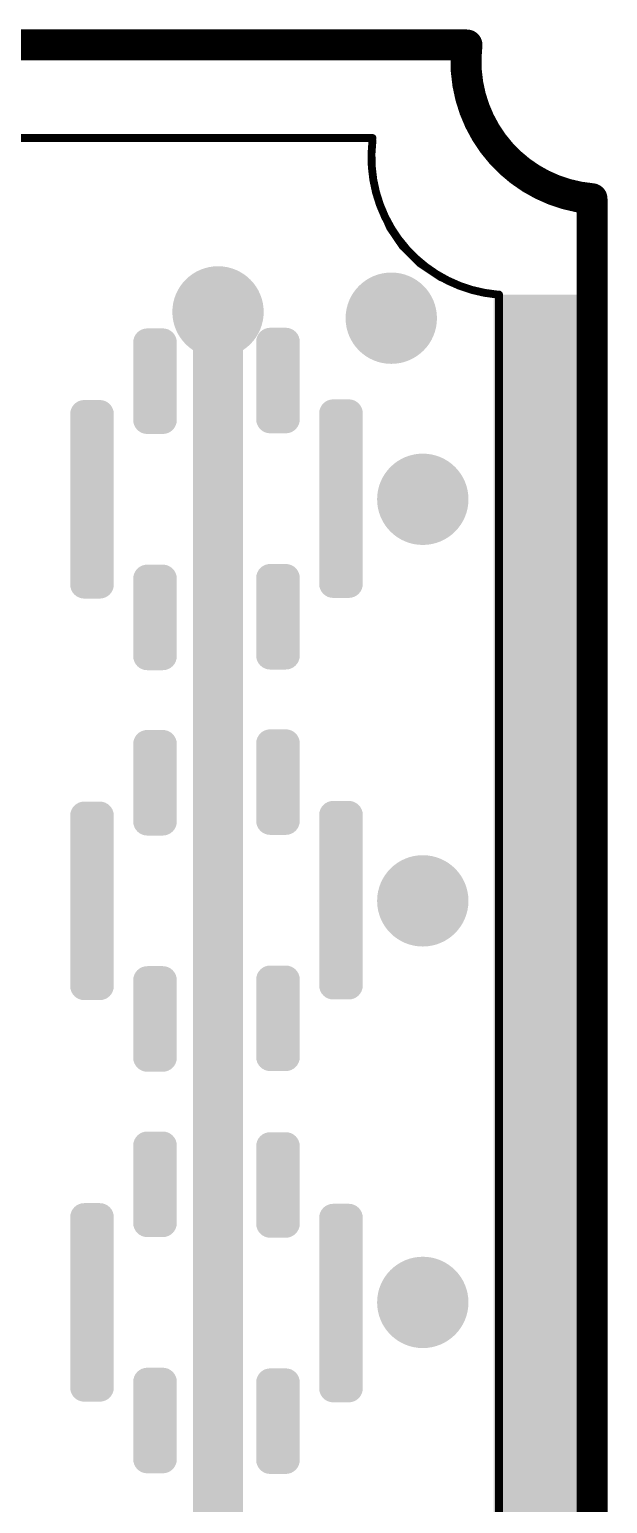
# Model space of a CAD drawing. Header units: inches. Extents: x -0.01 to 3.95, y -0.11 to 1.88.
# Drawn here: x 3.58 to 3.947, y 0.945 to 1.881 of the extents above; entities that cross this region are included whole.
import ezdxf

# ---------------------------------------------------------------- set-up
doc = ezdxf.new("R2010")
doc.units = ezdxf.units.IN
doc.header["$MEASUREMENT"] = 0
for name, color, linetype in [('Board Outline', 216, 'Continuous'), ('Bottom Layer', 5, 'Continuous'), ('Bottom Solder', 6, 'Continuous'), ('Top Layer', 1, 'Continuous'), ('Top Overlay', 2, 'Continuous'), ('Top Paste', 8, 'Continuous'), ('Top Solder', 216, 'Continuous'), ('Via Holes', 16, 'Continuous')]:
    doc.layers.add(name, color=color, linetype=linetype)

msp = doc.modelspace()

# ---------------------------------------------------------------- hatches: boundary and pattern name
at = {"layer": 'Bottom Layer'}
h = msp.add_hatch(color=5, dxfattribs=at)
edge = h.paths.add_edge_path()
edge.add_arc((3.69957, 1.70136), 0.025, 0, 360)
h = msp.add_hatch(color=5, dxfattribs=at)
edge = h.paths.add_edge_path()
edge.add_arc((3.80957, 1.69736), 0.025, 0, 360)
h = msp.add_hatch(color=5, dxfattribs=at)
edge = h.paths.add_edge_path()
edge.add_arc((3.82957, 1.58236), 0.025, 0, 360)
h = msp.add_hatch(color=5, dxfattribs=at)
edge = h.paths.add_edge_path()
edge.add_arc((3.82957, 1.32736), 0.025, 0, 360)
h = msp.add_hatch(color=5, dxfattribs=at)
edge = h.paths.add_edge_path()
edge.add_arc((3.82957, 1.07236), 0.025, 0, 360)
at = {"layer": 'Bottom Solder'}
h = msp.add_hatch(color=6, dxfattribs=at)
edge = h.paths.add_edge_path()
edge.add_arc((3.69957, 1.70136), 0.029, 0, 360)
h = msp.add_hatch(color=6, dxfattribs=at)
edge = h.paths.add_edge_path()
edge.add_arc((3.80957, 1.69736), 0.029, 0, 360)
h = msp.add_hatch(color=6, dxfattribs=at)
edge = h.paths.add_edge_path()
edge.add_arc((3.82957, 1.58236), 0.029, 0, 360)
h = msp.add_hatch(color=6, dxfattribs=at)
edge = h.paths.add_edge_path()
edge.add_arc((3.82957, 1.32736), 0.029, 0, 360)
h = msp.add_hatch(color=6, dxfattribs=at)
edge = h.paths.add_edge_path()
edge.add_arc((3.82957, 1.07236), 0.029, 0, 360)
at = {"layer": 'Top Layer'}
h = msp.add_hatch(color=1, dxfattribs=at)
edge = h.paths.add_edge_path()
edge.add_arc((3.69957, 1.70136), 0.025, 0, 360)
h = msp.add_hatch(color=1, dxfattribs=at)
edge = h.paths.add_edge_path()
edge.add_arc((3.80957, 1.69736), 0.025, 0, 360)
h = msp.add_hatch(color=1, dxfattribs=at)
edge = h.paths.add_edge_path()
edge.add_arc((3.69366, 1.70551), 0.00591, 90, 180)
edge.add_line((3.68776, 1.70551), (3.68776, 0.00472))
edge.add_arc((3.69366, 0.00472), 0.00591, 180, 270)
edge.add_line((3.69366, -0.00118), (3.70547, -0.00118))
edge.add_arc((3.70547, 0.00472), 0.00591, 270, 360)
edge.add_line((3.71138, 0.00472), (3.71138, 1.70551))
edge.add_arc((3.70547, 1.70551), 0.00591, 0, 90)
edge.add_line((3.70547, 1.71141), (3.69366, 1.71141))
h = msp.add_hatch(color=1, dxfattribs=at)
edge = h.paths.add_edge_path()
edge.add_arc((3.65465, 1.68197), 0.00492, 90, 180)
edge.add_line((3.64972, 1.68197), (3.64972, 1.63275))
edge.add_arc((3.65465, 1.63275), 0.00492, 180, 270)
edge.add_line((3.65465, 1.62783), (3.66449, 1.62783))
edge.add_arc((3.66449, 1.63275), 0.00492, 270, 360)
edge.add_line((3.66941, 1.63275), (3.66941, 1.68197))
edge.add_arc((3.66449, 1.68197), 0.00492, 0, 90)
edge.add_line((3.66449, 1.68689), (3.65465, 1.68689))
h = msp.add_hatch(color=1, dxfattribs=at)
edge = h.paths.add_edge_path()
edge.add_arc((3.74256, 1.63317), 0.00492, 270, 360)
edge.add_line((3.74748, 1.63317), (3.74748, 1.68238))
edge.add_arc((3.74256, 1.68238), 0.00492, 0, 90)
edge.add_line((3.74256, 1.6873), (3.73271, 1.6873))
edge.add_arc((3.73271, 1.68238), 0.00492, 90, 180)
edge.add_line((3.72779, 1.68238), (3.72779, 1.63317))
edge.add_arc((3.73271, 1.63317), 0.00492, 180, 270)
edge.add_line((3.73271, 1.62824), (3.74256, 1.62824))
h = msp.add_hatch(color=1, dxfattribs=at)
edge = h.paths.add_edge_path()
edge.add_arc((3.61465, 1.63649), 0.00492, 90, 180)
edge.add_line((3.60972, 1.63649), (3.60972, 1.52823))
edge.add_arc((3.61465, 1.52823), 0.00492, 180, 270)
edge.add_line((3.61465, 1.5233), (3.62449, 1.5233))
edge.add_arc((3.62449, 1.52823), 0.00492, 270, 360)
edge.add_line((3.62941, 1.52823), (3.62941, 1.63649))
edge.add_arc((3.62449, 1.63649), 0.00492, 0, 90)
edge.add_line((3.62449, 1.64141), (3.61465, 1.64141))
h = msp.add_hatch(color=1, dxfattribs=at)
edge = h.paths.add_edge_path()
edge.add_arc((3.78256, 1.52864), 0.00492, 270, 360)
edge.add_line((3.78748, 1.52864), (3.78748, 1.63691))
edge.add_arc((3.78256, 1.63691), 0.00492, 0, 90)
edge.add_line((3.78256, 1.64183), (3.77271, 1.64183))
edge.add_arc((3.77271, 1.63691), 0.00492, 90, 180)
edge.add_line((3.76779, 1.63691), (3.76779, 1.52864))
edge.add_arc((3.77271, 1.52864), 0.00492, 180, 270)
edge.add_line((3.77271, 1.52372), (3.78256, 1.52372))
h = msp.add_hatch(color=1, dxfattribs=at)
edge = h.paths.add_edge_path()
edge.add_arc((3.82957, 1.58236), 0.025, 0, 360)
h = msp.add_hatch(color=1, dxfattribs=at)
edge = h.paths.add_edge_path()
edge.add_arc((3.65465, 1.53197), 0.00492, 90, 180)
edge.add_line((3.64972, 1.53197), (3.64972, 1.48275))
edge.add_arc((3.65465, 1.48275), 0.00492, 180, 270)
edge.add_line((3.65465, 1.47783), (3.66449, 1.47783))
edge.add_arc((3.66449, 1.48275), 0.00492, 270, 360)
edge.add_line((3.66941, 1.48275), (3.66941, 1.53197))
edge.add_arc((3.66449, 1.53197), 0.00492, 0, 90)
edge.add_line((3.66449, 1.53689), (3.65465, 1.53689))
h = msp.add_hatch(color=1, dxfattribs=at)
edge = h.paths.add_edge_path()
edge.add_arc((3.74256, 1.48317), 0.00492, 270, 360)
edge.add_line((3.74748, 1.48317), (3.74748, 1.53238))
edge.add_arc((3.74256, 1.53238), 0.00492, 0, 90)
edge.add_line((3.74256, 1.5373), (3.73271, 1.5373))
edge.add_arc((3.73271, 1.53238), 0.00492, 90, 180)
edge.add_line((3.72779, 1.53238), (3.72779, 1.48317))
edge.add_arc((3.73271, 1.48317), 0.00492, 180, 270)
edge.add_line((3.73271, 1.47824), (3.74256, 1.47824))
h = msp.add_hatch(color=1, dxfattribs=at)
edge = h.paths.add_edge_path()
edge.add_arc((3.74256, 1.37817), 0.00492, 270, 360)
edge.add_line((3.74748, 1.37817), (3.74748, 1.42738))
edge.add_arc((3.74256, 1.42738), 0.00492, 0, 90)
edge.add_line((3.74256, 1.4323), (3.73271, 1.4323))
edge.add_arc((3.73271, 1.42738), 0.00492, 90, 180)
edge.add_line((3.72779, 1.42738), (3.72779, 1.37817))
edge.add_arc((3.73271, 1.37817), 0.00492, 180, 270)
edge.add_line((3.73271, 1.37324), (3.74256, 1.37324))
h = msp.add_hatch(color=1, dxfattribs=at)
edge = h.paths.add_edge_path()
edge.add_arc((3.65465, 1.42697), 0.00492, 90, 180)
edge.add_line((3.64972, 1.42697), (3.64972, 1.37775))
edge.add_arc((3.65465, 1.37775), 0.00492, 180, 270)
edge.add_line((3.65465, 1.37283), (3.66449, 1.37283))
edge.add_arc((3.66449, 1.37775), 0.00492, 270, 360)
edge.add_line((3.66941, 1.37775), (3.66941, 1.42697))
edge.add_arc((3.66449, 1.42697), 0.00492, 0, 90)
edge.add_line((3.66449, 1.43189), (3.65465, 1.43189))
h = msp.add_hatch(color=1, dxfattribs=at)
edge = h.paths.add_edge_path()
edge.add_arc((3.61465, 1.38149), 0.00492, 90, 180)
edge.add_line((3.60972, 1.38149), (3.60972, 1.27323))
edge.add_arc((3.61465, 1.27323), 0.00492, 180, 270)
edge.add_line((3.61465, 1.2683), (3.62449, 1.2683))
edge.add_arc((3.62449, 1.27323), 0.00492, 270, 360)
edge.add_line((3.62941, 1.27323), (3.62941, 1.38149))
edge.add_arc((3.62449, 1.38149), 0.00492, 0, 90)
edge.add_line((3.62449, 1.38641), (3.61465, 1.38641))
h = msp.add_hatch(color=1, dxfattribs=at)
edge = h.paths.add_edge_path()
edge.add_arc((3.78256, 1.27364), 0.00492, 270, 360)
edge.add_line((3.78748, 1.27364), (3.78748, 1.38191))
edge.add_arc((3.78256, 1.38191), 0.00492, 0, 90)
edge.add_line((3.78256, 1.38683), (3.77271, 1.38683))
edge.add_arc((3.77271, 1.38191), 0.00492, 90, 180)
edge.add_line((3.76779, 1.38191), (3.76779, 1.27364))
edge.add_arc((3.77271, 1.27364), 0.00492, 180, 270)
edge.add_line((3.77271, 1.26872), (3.78256, 1.26872))
h = msp.add_hatch(color=1, dxfattribs=at)
edge = h.paths.add_edge_path()
edge.add_arc((3.82957, 1.32736), 0.025, 0, 360)
h = msp.add_hatch(color=1, dxfattribs=at)
edge = h.paths.add_edge_path()
edge.add_arc((3.65465, 1.27697), 0.00492, 90, 180)
edge.add_line((3.64972, 1.27697), (3.64972, 1.22775))
edge.add_arc((3.65465, 1.22775), 0.00492, 180, 270)
edge.add_line((3.65465, 1.22283), (3.66449, 1.22283))
edge.add_arc((3.66449, 1.22775), 0.00492, 270, 360)
edge.add_line((3.66941, 1.22775), (3.66941, 1.27697))
edge.add_arc((3.66449, 1.27697), 0.00492, 0, 90)
edge.add_line((3.66449, 1.28189), (3.65465, 1.28189))
h = msp.add_hatch(color=1, dxfattribs=at)
edge = h.paths.add_edge_path()
edge.add_arc((3.74256, 1.22817), 0.00492, 270, 360)
edge.add_line((3.74748, 1.22817), (3.74748, 1.27738))
edge.add_arc((3.74256, 1.27738), 0.00492, 0, 90)
edge.add_line((3.74256, 1.2823), (3.73271, 1.2823))
edge.add_arc((3.73271, 1.27738), 0.00492, 90, 180)
edge.add_line((3.72779, 1.27738), (3.72779, 1.22817))
edge.add_arc((3.73271, 1.22817), 0.00492, 180, 270)
edge.add_line((3.73271, 1.22324), (3.74256, 1.22324))
h = msp.add_hatch(color=1, dxfattribs=at)
edge = h.paths.add_edge_path()
edge.add_arc((3.65465, 1.17197), 0.00492, 90, 180)
edge.add_line((3.64972, 1.17197), (3.64972, 1.12275))
edge.add_arc((3.65465, 1.12275), 0.00492, 180, 270)
edge.add_line((3.65465, 1.11783), (3.66449, 1.11783))
edge.add_arc((3.66449, 1.12275), 0.00492, 270, 360)
edge.add_line((3.66941, 1.12275), (3.66941, 1.17197))
edge.add_arc((3.66449, 1.17197), 0.00492, 0, 90)
edge.add_line((3.66449, 1.17689), (3.65465, 1.17689))
h = msp.add_hatch(color=1, dxfattribs=at)
edge = h.paths.add_edge_path()
edge.add_arc((3.74256, 1.12234), 0.00492, 270, 360)
edge.add_line((3.74748, 1.12234), (3.74748, 1.17155))
edge.add_arc((3.74256, 1.17155), 0.00492, 0, 90)
edge.add_line((3.74256, 1.17647), (3.73271, 1.17647))
edge.add_arc((3.73271, 1.17155), 0.00492, 90, 180)
edge.add_line((3.72779, 1.17155), (3.72779, 1.12234))
edge.add_arc((3.73271, 1.12234), 0.00492, 180, 270)
edge.add_line((3.73271, 1.11742), (3.74256, 1.11742))
h = msp.add_hatch(color=1, dxfattribs=at)
edge = h.paths.add_edge_path()
edge.add_arc((3.61465, 1.12649), 0.00492, 90, 180)
edge.add_line((3.60972, 1.12649), (3.60972, 1.01823))
edge.add_arc((3.61465, 1.01823), 0.00492, 180, 270)
edge.add_line((3.61465, 1.0133), (3.62449, 1.0133))
edge.add_arc((3.62449, 1.01823), 0.00492, 270, 360)
edge.add_line((3.62941, 1.01823), (3.62941, 1.12649))
edge.add_arc((3.62449, 1.12649), 0.00492, 0, 90)
edge.add_line((3.62449, 1.13141), (3.61465, 1.13141))
h = msp.add_hatch(color=1, dxfattribs=at)
edge = h.paths.add_edge_path()
edge.add_arc((3.78256, 1.01781), 0.00492, 270, 360)
edge.add_line((3.78748, 1.01781), (3.78748, 1.12608))
edge.add_arc((3.78256, 1.12608), 0.00492, 0, 90)
edge.add_line((3.78256, 1.131), (3.77271, 1.131))
edge.add_arc((3.77271, 1.12608), 0.00492, 90, 180)
edge.add_line((3.76779, 1.12608), (3.76779, 1.01781))
edge.add_arc((3.77271, 1.01781), 0.00492, 180, 270)
edge.add_line((3.77271, 1.01289), (3.78256, 1.01289))
h = msp.add_hatch(color=1, dxfattribs=at)
edge = h.paths.add_edge_path()
edge.add_arc((3.82957, 1.07236), 0.025, 0, 360)
h = msp.add_hatch(color=1, dxfattribs=at)
edge = h.paths.add_edge_path()
edge.add_arc((3.65465, 1.02197), 0.00492, 90, 180)
edge.add_line((3.64972, 1.02197), (3.64972, 0.97275))
edge.add_arc((3.65465, 0.97275), 0.00492, 180, 270)
edge.add_line((3.65465, 0.96783), (3.66449, 0.96783))
edge.add_arc((3.66449, 0.97275), 0.00492, 270, 360)
edge.add_line((3.66941, 0.97275), (3.66941, 1.02197))
edge.add_arc((3.66449, 1.02197), 0.00492, 0, 90)
edge.add_line((3.66449, 1.02689), (3.65465, 1.02689))
h = msp.add_hatch(color=1, dxfattribs=at)
edge = h.paths.add_edge_path()
edge.add_arc((3.74256, 0.97234), 0.00492, 270, 360)
edge.add_line((3.74748, 0.97234), (3.74748, 1.02155))
edge.add_arc((3.74256, 1.02155), 0.00492, 0, 90)
edge.add_line((3.74256, 1.02647), (3.73271, 1.02647))
edge.add_arc((3.73271, 1.02155), 0.00492, 90, 180)
edge.add_line((3.72779, 1.02155), (3.72779, 0.97234))
edge.add_arc((3.73271, 0.97234), 0.00492, 180, 270)
edge.add_line((3.73271, 0.96742), (3.74256, 0.96742))
at = {"layer": 'Top Paste'}
h = msp.add_hatch(color=8, dxfattribs=at)
edge = h.paths.add_edge_path()
edge.add_arc((3.69366, 1.70551), 0.00591, 90, 180)
edge.add_line((3.68776, 1.70551), (3.68776, 0.00472))
edge.add_arc((3.69366, 0.00472), 0.00591, 180, 270)
edge.add_line((3.69366, -0.00118), (3.70547, -0.00118))
edge.add_arc((3.70547, 0.00472), 0.00591, 270, 360)
edge.add_line((3.71138, 0.00472), (3.71138, 1.70551))
edge.add_arc((3.70547, 1.70551), 0.00591, 0, 90)
edge.add_line((3.70547, 1.71141), (3.69366, 1.71141))
h = msp.add_hatch(color=8, dxfattribs=at)
edge = h.paths.add_edge_path()
edge.add_arc((3.65465, 1.68197), 0.00492, 90, 180)
edge.add_line((3.64972, 1.68197), (3.64972, 1.63275))
edge.add_arc((3.65465, 1.63275), 0.00492, 180, 270)
edge.add_line((3.65465, 1.62783), (3.66449, 1.62783))
edge.add_arc((3.66449, 1.63275), 0.00492, 270, 360)
edge.add_line((3.66941, 1.63275), (3.66941, 1.68197))
edge.add_arc((3.66449, 1.68197), 0.00492, 0, 90)
edge.add_line((3.66449, 1.68689), (3.65465, 1.68689))
h = msp.add_hatch(color=8, dxfattribs=at)
edge = h.paths.add_edge_path()
edge.add_arc((3.74256, 1.63317), 0.00492, 270, 360)
edge.add_line((3.74748, 1.63317), (3.74748, 1.68238))
edge.add_arc((3.74256, 1.68238), 0.00492, 0, 90)
edge.add_line((3.74256, 1.6873), (3.73271, 1.6873))
edge.add_arc((3.73271, 1.68238), 0.00492, 90, 180)
edge.add_line((3.72779, 1.68238), (3.72779, 1.63317))
edge.add_arc((3.73271, 1.63317), 0.00492, 180, 270)
edge.add_line((3.73271, 1.62824), (3.74256, 1.62824))
h = msp.add_hatch(color=8, dxfattribs=at)
edge = h.paths.add_edge_path()
edge.add_arc((3.61465, 1.63649), 0.00492, 90, 180)
edge.add_line((3.60972, 1.63649), (3.60972, 1.52823))
edge.add_arc((3.61465, 1.52823), 0.00492, 180, 270)
edge.add_line((3.61465, 1.5233), (3.62449, 1.5233))
edge.add_arc((3.62449, 1.52823), 0.00492, 270, 360)
edge.add_line((3.62941, 1.52823), (3.62941, 1.63649))
edge.add_arc((3.62449, 1.63649), 0.00492, 0, 90)
edge.add_line((3.62449, 1.64141), (3.61465, 1.64141))
h = msp.add_hatch(color=8, dxfattribs=at)
edge = h.paths.add_edge_path()
edge.add_arc((3.78256, 1.52864), 0.00492, 270, 360)
edge.add_line((3.78748, 1.52864), (3.78748, 1.63691))
edge.add_arc((3.78256, 1.63691), 0.00492, 0, 90)
edge.add_line((3.78256, 1.64183), (3.77271, 1.64183))
edge.add_arc((3.77271, 1.63691), 0.00492, 90, 180)
edge.add_line((3.76779, 1.63691), (3.76779, 1.52864))
edge.add_arc((3.77271, 1.52864), 0.00492, 180, 270)
edge.add_line((3.77271, 1.52372), (3.78256, 1.52372))
h = msp.add_hatch(color=8, dxfattribs=at)
edge = h.paths.add_edge_path()
edge.add_arc((3.65465, 1.53197), 0.00492, 90, 180)
edge.add_line((3.64972, 1.53197), (3.64972, 1.48275))
edge.add_arc((3.65465, 1.48275), 0.00492, 180, 270)
edge.add_line((3.65465, 1.47783), (3.66449, 1.47783))
edge.add_arc((3.66449, 1.48275), 0.00492, 270, 360)
edge.add_line((3.66941, 1.48275), (3.66941, 1.53197))
edge.add_arc((3.66449, 1.53197), 0.00492, 0, 90)
edge.add_line((3.66449, 1.53689), (3.65465, 1.53689))
h = msp.add_hatch(color=8, dxfattribs=at)
edge = h.paths.add_edge_path()
edge.add_arc((3.74256, 1.48317), 0.00492, 270, 360)
edge.add_line((3.74748, 1.48317), (3.74748, 1.53238))
edge.add_arc((3.74256, 1.53238), 0.00492, 0, 90)
edge.add_line((3.74256, 1.5373), (3.73271, 1.5373))
edge.add_arc((3.73271, 1.53238), 0.00492, 90, 180)
edge.add_line((3.72779, 1.53238), (3.72779, 1.48317))
edge.add_arc((3.73271, 1.48317), 0.00492, 180, 270)
edge.add_line((3.73271, 1.47824), (3.74256, 1.47824))
h = msp.add_hatch(color=8, dxfattribs=at)
edge = h.paths.add_edge_path()
edge.add_arc((3.74256, 1.37817), 0.00492, 270, 360)
edge.add_line((3.74748, 1.37817), (3.74748, 1.42738))
edge.add_arc((3.74256, 1.42738), 0.00492, 0, 90)
edge.add_line((3.74256, 1.4323), (3.73271, 1.4323))
edge.add_arc((3.73271, 1.42738), 0.00492, 90, 180)
edge.add_line((3.72779, 1.42738), (3.72779, 1.37817))
edge.add_arc((3.73271, 1.37817), 0.00492, 180, 270)
edge.add_line((3.73271, 1.37324), (3.74256, 1.37324))
h = msp.add_hatch(color=8, dxfattribs=at)
edge = h.paths.add_edge_path()
edge.add_arc((3.65465, 1.42697), 0.00492, 90, 180)
edge.add_line((3.64972, 1.42697), (3.64972, 1.37775))
edge.add_arc((3.65465, 1.37775), 0.00492, 180, 270)
edge.add_line((3.65465, 1.37283), (3.66449, 1.37283))
edge.add_arc((3.66449, 1.37775), 0.00492, 270, 360)
edge.add_line((3.66941, 1.37775), (3.66941, 1.42697))
edge.add_arc((3.66449, 1.42697), 0.00492, 0, 90)
edge.add_line((3.66449, 1.43189), (3.65465, 1.43189))
h = msp.add_hatch(color=8, dxfattribs=at)
edge = h.paths.add_edge_path()
edge.add_arc((3.61465, 1.38149), 0.00492, 90, 180)
edge.add_line((3.60972, 1.38149), (3.60972, 1.27323))
edge.add_arc((3.61465, 1.27323), 0.00492, 180, 270)
edge.add_line((3.61465, 1.2683), (3.62449, 1.2683))
edge.add_arc((3.62449, 1.27323), 0.00492, 270, 360)
edge.add_line((3.62941, 1.27323), (3.62941, 1.38149))
edge.add_arc((3.62449, 1.38149), 0.00492, 0, 90)
edge.add_line((3.62449, 1.38641), (3.61465, 1.38641))
h = msp.add_hatch(color=8, dxfattribs=at)
edge = h.paths.add_edge_path()
edge.add_arc((3.78256, 1.27364), 0.00492, 270, 360)
edge.add_line((3.78748, 1.27364), (3.78748, 1.38191))
edge.add_arc((3.78256, 1.38191), 0.00492, 0, 90)
edge.add_line((3.78256, 1.38683), (3.77271, 1.38683))
edge.add_arc((3.77271, 1.38191), 0.00492, 90, 180)
edge.add_line((3.76779, 1.38191), (3.76779, 1.27364))
edge.add_arc((3.77271, 1.27364), 0.00492, 180, 270)
edge.add_line((3.77271, 1.26872), (3.78256, 1.26872))
h = msp.add_hatch(color=8, dxfattribs=at)
edge = h.paths.add_edge_path()
edge.add_arc((3.65465, 1.27697), 0.00492, 90, 180)
edge.add_line((3.64972, 1.27697), (3.64972, 1.22775))
edge.add_arc((3.65465, 1.22775), 0.00492, 180, 270)
edge.add_line((3.65465, 1.22283), (3.66449, 1.22283))
edge.add_arc((3.66449, 1.22775), 0.00492, 270, 360)
edge.add_line((3.66941, 1.22775), (3.66941, 1.27697))
edge.add_arc((3.66449, 1.27697), 0.00492, 0, 90)
edge.add_line((3.66449, 1.28189), (3.65465, 1.28189))
h = msp.add_hatch(color=8, dxfattribs=at)
edge = h.paths.add_edge_path()
edge.add_arc((3.74256, 1.22817), 0.00492, 270, 360)
edge.add_line((3.74748, 1.22817), (3.74748, 1.27738))
edge.add_arc((3.74256, 1.27738), 0.00492, 0, 90)
edge.add_line((3.74256, 1.2823), (3.73271, 1.2823))
edge.add_arc((3.73271, 1.27738), 0.00492, 90, 180)
edge.add_line((3.72779, 1.27738), (3.72779, 1.22817))
edge.add_arc((3.73271, 1.22817), 0.00492, 180, 270)
edge.add_line((3.73271, 1.22324), (3.74256, 1.22324))
h = msp.add_hatch(color=8, dxfattribs=at)
edge = h.paths.add_edge_path()
edge.add_arc((3.65465, 1.17197), 0.00492, 90, 180)
edge.add_line((3.64972, 1.17197), (3.64972, 1.12275))
edge.add_arc((3.65465, 1.12275), 0.00492, 180, 270)
edge.add_line((3.65465, 1.11783), (3.66449, 1.11783))
edge.add_arc((3.66449, 1.12275), 0.00492, 270, 360)
edge.add_line((3.66941, 1.12275), (3.66941, 1.17197))
edge.add_arc((3.66449, 1.17197), 0.00492, 0, 90)
edge.add_line((3.66449, 1.17689), (3.65465, 1.17689))
h = msp.add_hatch(color=8, dxfattribs=at)
edge = h.paths.add_edge_path()
edge.add_arc((3.74256, 1.12234), 0.00492, 270, 360)
edge.add_line((3.74748, 1.12234), (3.74748, 1.17155))
edge.add_arc((3.74256, 1.17155), 0.00492, 0, 90)
edge.add_line((3.74256, 1.17647), (3.73271, 1.17647))
edge.add_arc((3.73271, 1.17155), 0.00492, 90, 180)
edge.add_line((3.72779, 1.17155), (3.72779, 1.12234))
edge.add_arc((3.73271, 1.12234), 0.00492, 180, 270)
edge.add_line((3.73271, 1.11742), (3.74256, 1.11742))
h = msp.add_hatch(color=8, dxfattribs=at)
edge = h.paths.add_edge_path()
edge.add_arc((3.61465, 1.12649), 0.00492, 90, 180)
edge.add_line((3.60972, 1.12649), (3.60972, 1.01823))
edge.add_arc((3.61465, 1.01823), 0.00492, 180, 270)
edge.add_line((3.61465, 1.0133), (3.62449, 1.0133))
edge.add_arc((3.62449, 1.01823), 0.00492, 270, 360)
edge.add_line((3.62941, 1.01823), (3.62941, 1.12649))
edge.add_arc((3.62449, 1.12649), 0.00492, 0, 90)
edge.add_line((3.62449, 1.13141), (3.61465, 1.13141))
h = msp.add_hatch(color=8, dxfattribs=at)
edge = h.paths.add_edge_path()
edge.add_arc((3.78256, 1.01781), 0.00492, 270, 360)
edge.add_line((3.78748, 1.01781), (3.78748, 1.12608))
edge.add_arc((3.78256, 1.12608), 0.00492, 0, 90)
edge.add_line((3.78256, 1.131), (3.77271, 1.131))
edge.add_arc((3.77271, 1.12608), 0.00492, 90, 180)
edge.add_line((3.76779, 1.12608), (3.76779, 1.01781))
edge.add_arc((3.77271, 1.01781), 0.00492, 180, 270)
edge.add_line((3.77271, 1.01289), (3.78256, 1.01289))
h = msp.add_hatch(color=8, dxfattribs=at)
edge = h.paths.add_edge_path()
edge.add_arc((3.65465, 1.02197), 0.00492, 90, 180)
edge.add_line((3.64972, 1.02197), (3.64972, 0.97275))
edge.add_arc((3.65465, 0.97275), 0.00492, 180, 270)
edge.add_line((3.65465, 0.96783), (3.66449, 0.96783))
edge.add_arc((3.66449, 0.97275), 0.00492, 270, 360)
edge.add_line((3.66941, 0.97275), (3.66941, 1.02197))
edge.add_arc((3.66449, 1.02197), 0.00492, 0, 90)
edge.add_line((3.66449, 1.02689), (3.65465, 1.02689))
h = msp.add_hatch(color=8, dxfattribs=at)
edge = h.paths.add_edge_path()
edge.add_arc((3.74256, 0.97234), 0.00492, 270, 360)
edge.add_line((3.74748, 0.97234), (3.74748, 1.02155))
edge.add_arc((3.74256, 1.02155), 0.00492, 0, 90)
edge.add_line((3.74256, 1.02647), (3.73271, 1.02647))
edge.add_arc((3.73271, 1.02155), 0.00492, 90, 180)
edge.add_line((3.72779, 1.02155), (3.72779, 0.97234))
edge.add_arc((3.73271, 0.97234), 0.00492, 180, 270)
edge.add_line((3.73271, 0.96742), (3.74256, 0.96742))
at = {"layer": 'Top Solder'}
h = msp.add_hatch(color=216, dxfattribs=at)
edge = h.paths.add_edge_path()
edge.add_arc((3.69957, 1.70136), 0.029, 0, 360)
h = msp.add_hatch(color=216, dxfattribs=at)
edge = h.paths.add_edge_path()
edge.add_arc((3.80957, 1.69736), 0.029, 0, 360)
h = msp.add_hatch(color=216, dxfattribs=at)
edge = h.paths.add_edge_path()
edge.add_arc((3.69366, 1.70551), 0.00991, 90, 180)
edge.add_line((3.68376, 1.70551), (3.68376, 0.00472))
edge.add_arc((3.69366, 0.00472), 0.00991, 180, 270)
edge.add_line((3.69366, -0.00518), (3.70547, -0.00518))
edge.add_arc((3.70547, 0.00472), 0.00991, 270, 360)
edge.add_line((3.71538, 0.00472), (3.71538, 1.70551))
edge.add_arc((3.70547, 1.70551), 0.00991, 0, 90)
edge.add_line((3.70547, 1.71541), (3.69366, 1.71541))
msp.add_hatch(color=216, dxfattribs=at).paths.add_polyline_path([(3.93457, 1.71236), (3.87457, 1.71236), (3.87457, 0.06136), (3.93457, 0.06136)])
h = msp.add_hatch(color=216, dxfattribs=at)
edge = h.paths.add_edge_path()
edge.add_arc((3.65465, 1.68197), 0.00892, 90, 180)
edge.add_line((3.64572, 1.68197), (3.64572, 1.63275))
edge.add_arc((3.65465, 1.63275), 0.00892, 180, 270)
edge.add_line((3.65465, 1.62383), (3.66449, 1.62383))
edge.add_arc((3.66449, 1.63275), 0.00892, 270, 360)
edge.add_line((3.67341, 1.63275), (3.67341, 1.68197))
edge.add_arc((3.66449, 1.68197), 0.00892, 0, 90)
edge.add_line((3.66449, 1.69089), (3.65465, 1.69089))
h = msp.add_hatch(color=216, dxfattribs=at)
edge = h.paths.add_edge_path()
edge.add_arc((3.74256, 1.63317), 0.00892, 270, 360)
edge.add_line((3.75148, 1.63317), (3.75148, 1.68238))
edge.add_arc((3.74256, 1.68238), 0.00892, 0, 90)
edge.add_line((3.74256, 1.6913), (3.73271, 1.6913))
edge.add_arc((3.73271, 1.68238), 0.00892, 90, 180)
edge.add_line((3.72379, 1.68238), (3.72379, 1.63317))
edge.add_arc((3.73271, 1.63317), 0.00892, 180, 270)
edge.add_line((3.73271, 1.62424), (3.74256, 1.62424))
h = msp.add_hatch(color=216, dxfattribs=at)
edge = h.paths.add_edge_path()
edge.add_arc((3.61465, 1.63649), 0.00892, 90, 180)
edge.add_line((3.60572, 1.63649), (3.60572, 1.52823))
edge.add_arc((3.61465, 1.52823), 0.00892, 180, 270)
edge.add_line((3.61465, 1.5193), (3.62449, 1.5193))
edge.add_arc((3.62449, 1.52823), 0.00892, 270, 360)
edge.add_line((3.63341, 1.52823), (3.63341, 1.63649))
edge.add_arc((3.62449, 1.63649), 0.00892, 0, 90)
edge.add_line((3.62449, 1.64541), (3.61465, 1.64541))
h = msp.add_hatch(color=216, dxfattribs=at)
edge = h.paths.add_edge_path()
edge.add_arc((3.78256, 1.52864), 0.00892, 270, 360)
edge.add_line((3.79148, 1.52864), (3.79148, 1.63691))
edge.add_arc((3.78256, 1.63691), 0.00892, 0, 90)
edge.add_line((3.78256, 1.64583), (3.77271, 1.64583))
edge.add_arc((3.77271, 1.63691), 0.00892, 90, 180)
edge.add_line((3.76379, 1.63691), (3.76379, 1.52864))
edge.add_arc((3.77271, 1.52864), 0.00892, 180, 270)
edge.add_line((3.77271, 1.51972), (3.78256, 1.51972))
h = msp.add_hatch(color=216, dxfattribs=at)
edge = h.paths.add_edge_path()
edge.add_arc((3.82957, 1.58236), 0.029, 0, 360)
h = msp.add_hatch(color=216, dxfattribs=at)
edge = h.paths.add_edge_path()
edge.add_arc((3.65465, 1.53197), 0.00892, 90, 180)
edge.add_line((3.64572, 1.53197), (3.64572, 1.48275))
edge.add_arc((3.65465, 1.48275), 0.00892, 180, 270)
edge.add_line((3.65465, 1.47383), (3.66449, 1.47383))
edge.add_arc((3.66449, 1.48275), 0.00892, 270, 360)
edge.add_line((3.67341, 1.48275), (3.67341, 1.53197))
edge.add_arc((3.66449, 1.53197), 0.00892, 0, 90)
edge.add_line((3.66449, 1.54089), (3.65465, 1.54089))
h = msp.add_hatch(color=216, dxfattribs=at)
edge = h.paths.add_edge_path()
edge.add_arc((3.74256, 1.48317), 0.00892, 270, 360)
edge.add_line((3.75148, 1.48317), (3.75148, 1.53238))
edge.add_arc((3.74256, 1.53238), 0.00892, 0, 90)
edge.add_line((3.74256, 1.5413), (3.73271, 1.5413))
edge.add_arc((3.73271, 1.53238), 0.00892, 90, 180)
edge.add_line((3.72379, 1.53238), (3.72379, 1.48317))
edge.add_arc((3.73271, 1.48317), 0.00892, 180, 270)
edge.add_line((3.73271, 1.47424), (3.74256, 1.47424))
h = msp.add_hatch(color=216, dxfattribs=at)
edge = h.paths.add_edge_path()
edge.add_arc((3.65465, 1.42697), 0.00892, 90, 180)
edge.add_line((3.64572, 1.42697), (3.64572, 1.37775))
edge.add_arc((3.65465, 1.37775), 0.00892, 180, 270)
edge.add_line((3.65465, 1.36883), (3.66449, 1.36883))
edge.add_arc((3.66449, 1.37775), 0.00892, 270, 360)
edge.add_line((3.67341, 1.37775), (3.67341, 1.42697))
edge.add_arc((3.66449, 1.42697), 0.00892, 0, 90)
edge.add_line((3.66449, 1.43589), (3.65465, 1.43589))
h = msp.add_hatch(color=216, dxfattribs=at)
edge = h.paths.add_edge_path()
edge.add_arc((3.74256, 1.37817), 0.00892, 270, 360)
edge.add_line((3.75148, 1.37817), (3.75148, 1.42738))
edge.add_arc((3.74256, 1.42738), 0.00892, 0, 90)
edge.add_line((3.74256, 1.4363), (3.73271, 1.4363))
edge.add_arc((3.73271, 1.42738), 0.00892, 90, 180)
edge.add_line((3.72379, 1.42738), (3.72379, 1.37817))
edge.add_arc((3.73271, 1.37817), 0.00892, 180, 270)
edge.add_line((3.73271, 1.36924), (3.74256, 1.36924))
h = msp.add_hatch(color=216, dxfattribs=at)
edge = h.paths.add_edge_path()
edge.add_arc((3.61465, 1.38149), 0.00892, 90, 180)
edge.add_line((3.60572, 1.38149), (3.60572, 1.27323))
edge.add_arc((3.61465, 1.27323), 0.00892, 180, 270)
edge.add_line((3.61465, 1.2643), (3.62449, 1.2643))
edge.add_arc((3.62449, 1.27323), 0.00892, 270, 360)
edge.add_line((3.63341, 1.27323), (3.63341, 1.38149))
edge.add_arc((3.62449, 1.38149), 0.00892, 0, 90)
edge.add_line((3.62449, 1.39041), (3.61465, 1.39041))
h = msp.add_hatch(color=216, dxfattribs=at)
edge = h.paths.add_edge_path()
edge.add_arc((3.78256, 1.27364), 0.00892, 270, 360)
edge.add_line((3.79148, 1.27364), (3.79148, 1.38191))
edge.add_arc((3.78256, 1.38191), 0.00892, 0, 90)
edge.add_line((3.78256, 1.39083), (3.77271, 1.39083))
edge.add_arc((3.77271, 1.38191), 0.00892, 90, 180)
edge.add_line((3.76379, 1.38191), (3.76379, 1.27364))
edge.add_arc((3.77271, 1.27364), 0.00892, 180, 270)
edge.add_line((3.77271, 1.26472), (3.78256, 1.26472))
h = msp.add_hatch(color=216, dxfattribs=at)
edge = h.paths.add_edge_path()
edge.add_arc((3.82957, 1.32736), 0.029, 0, 360)
h = msp.add_hatch(color=216, dxfattribs=at)
edge = h.paths.add_edge_path()
edge.add_arc((3.65465, 1.27697), 0.00892, 90, 180)
edge.add_line((3.64572, 1.27697), (3.64572, 1.22775))
edge.add_arc((3.65465, 1.22775), 0.00892, 180, 270)
edge.add_line((3.65465, 1.21883), (3.66449, 1.21883))
edge.add_arc((3.66449, 1.22775), 0.00892, 270, 360)
edge.add_line((3.67341, 1.22775), (3.67341, 1.27697))
edge.add_arc((3.66449, 1.27697), 0.00892, 0, 90)
edge.add_line((3.66449, 1.28589), (3.65465, 1.28589))
h = msp.add_hatch(color=216, dxfattribs=at)
edge = h.paths.add_edge_path()
edge.add_arc((3.74256, 1.22817), 0.00892, 270, 360)
edge.add_line((3.75148, 1.22817), (3.75148, 1.27738))
edge.add_arc((3.74256, 1.27738), 0.00892, 0, 90)
edge.add_line((3.74256, 1.2863), (3.73271, 1.2863))
edge.add_arc((3.73271, 1.27738), 0.00892, 90, 180)
edge.add_line((3.72379, 1.27738), (3.72379, 1.22817))
edge.add_arc((3.73271, 1.22817), 0.00892, 180, 270)
edge.add_line((3.73271, 1.21924), (3.74256, 1.21924))
h = msp.add_hatch(color=216, dxfattribs=at)
edge = h.paths.add_edge_path()
edge.add_arc((3.65465, 1.17197), 0.00892, 90, 180)
edge.add_line((3.64572, 1.17197), (3.64572, 1.12275))
edge.add_arc((3.65465, 1.12275), 0.00892, 180, 270)
edge.add_line((3.65465, 1.11383), (3.66449, 1.11383))
edge.add_arc((3.66449, 1.12275), 0.00892, 270, 360)
edge.add_line((3.67341, 1.12275), (3.67341, 1.17197))
edge.add_arc((3.66449, 1.17197), 0.00892, 0, 90)
edge.add_line((3.66449, 1.18089), (3.65465, 1.18089))
h = msp.add_hatch(color=216, dxfattribs=at)
edge = h.paths.add_edge_path()
edge.add_arc((3.74256, 1.12234), 0.00892, 270, 360)
edge.add_line((3.75148, 1.12234), (3.75148, 1.17155))
edge.add_arc((3.74256, 1.17155), 0.00892, 0, 90)
edge.add_line((3.74256, 1.18047), (3.73271, 1.18047))
edge.add_arc((3.73271, 1.17155), 0.00892, 90, 180)
edge.add_line((3.72379, 1.17155), (3.72379, 1.12234))
edge.add_arc((3.73271, 1.12234), 0.00892, 180, 270)
edge.add_line((3.73271, 1.11342), (3.74256, 1.11342))
h = msp.add_hatch(color=216, dxfattribs=at)
edge = h.paths.add_edge_path()
edge.add_arc((3.61465, 1.12649), 0.00892, 90, 180)
edge.add_line((3.60572, 1.12649), (3.60572, 1.01823))
edge.add_arc((3.61465, 1.01823), 0.00892, 180, 270)
edge.add_line((3.61465, 1.0093), (3.62449, 1.0093))
edge.add_arc((3.62449, 1.01823), 0.00892, 270, 360)
edge.add_line((3.63341, 1.01823), (3.63341, 1.12649))
edge.add_arc((3.62449, 1.12649), 0.00892, 0, 90)
edge.add_line((3.62449, 1.13541), (3.61465, 1.13541))
h = msp.add_hatch(color=216, dxfattribs=at)
edge = h.paths.add_edge_path()
edge.add_arc((3.78256, 1.01781), 0.00892, 270, 360)
edge.add_line((3.79148, 1.01781), (3.79148, 1.12608))
edge.add_arc((3.78256, 1.12608), 0.00892, 0, 90)
edge.add_line((3.78256, 1.135), (3.77271, 1.135))
edge.add_arc((3.77271, 1.12608), 0.00892, 90, 180)
edge.add_line((3.76379, 1.12608), (3.76379, 1.01781))
edge.add_arc((3.77271, 1.01781), 0.00892, 180, 270)
edge.add_line((3.77271, 1.00889), (3.78256, 1.00889))
h = msp.add_hatch(color=216, dxfattribs=at)
edge = h.paths.add_edge_path()
edge.add_arc((3.82957, 1.07236), 0.029, 0, 360)
h = msp.add_hatch(color=216, dxfattribs=at)
edge = h.paths.add_edge_path()
edge.add_arc((3.65465, 1.02197), 0.00892, 90, 180)
edge.add_line((3.64572, 1.02197), (3.64572, 0.97275))
edge.add_arc((3.65465, 0.97275), 0.00892, 180, 270)
edge.add_line((3.65465, 0.96383), (3.66449, 0.96383))
edge.add_arc((3.66449, 0.97275), 0.00892, 270, 360)
edge.add_line((3.67341, 0.97275), (3.67341, 1.02197))
edge.add_arc((3.66449, 1.02197), 0.00892, 0, 90)
edge.add_line((3.66449, 1.03089), (3.65465, 1.03089))
h = msp.add_hatch(color=216, dxfattribs=at)
edge = h.paths.add_edge_path()
edge.add_arc((3.74256, 0.97234), 0.00892, 270, 360)
edge.add_line((3.75148, 0.97234), (3.75148, 1.02155))
edge.add_arc((3.74256, 1.02155), 0.00892, 0, 90)
edge.add_line((3.74256, 1.03047), (3.73271, 1.03047))
edge.add_arc((3.73271, 1.02155), 0.00892, 90, 180)
edge.add_line((3.72379, 1.02155), (3.72379, 0.97234))
edge.add_arc((3.73271, 0.97234), 0.00892, 180, 270)
edge.add_line((3.73271, 0.96342), (3.74256, 0.96342))
at = {"layer": 'Via Holes'}
h = msp.add_hatch(color=7, dxfattribs=at)
edge = h.paths.add_edge_path()
edge.add_arc((3.69957, 1.70136), 0.014, 0, 360)
h = msp.add_hatch(color=7, dxfattribs=at)
edge = h.paths.add_edge_path()
edge.add_arc((3.80957, 1.69736), 0.014, 0, 360)
h = msp.add_hatch(color=7, dxfattribs=at)
edge = h.paths.add_edge_path()
edge.add_arc((3.82957, 1.58236), 0.014, 0, 360)
h = msp.add_hatch(color=7, dxfattribs=at)
edge = h.paths.add_edge_path()
edge.add_arc((3.82957, 1.32736), 0.014, 0, 360)
h = msp.add_hatch(color=7, dxfattribs=at)
edge = h.paths.add_edge_path()
edge.add_arc((3.82957, 1.07236), 0.014, 0, 360)

# ---------------------------------------------------------------- linework, layer by layer
at = {"layer": 'Board Outline', "const_width": 0.01969}
for points in [[(0.0794, 1.87086), (3.85761, 1.87086)], [(3.93701, 0), (3.93701, 1.77322)]]:
    msp.add_lwpolyline(points, dxfattribs=at)
msp.add_lwpolyline([(3.93701, 1.77322, -0.424123), (3.85761, 1.87086)], format="xyb", dxfattribs=at)
at = {"layer": 'Board Outline', "const_width": 0.00984}
for points in [[(3.85269, 1.87086, 1), (3.86253, 1.87086, 1)], [(3.85269, 1.87086, 1), (3.86253, 1.87086, 1)], [(3.93209, 1.77322, 1), (3.94193, 1.77322, 1)], [(3.93209, 1.77322, 1), (3.94193, 1.77322, 1)]]:
    msp.add_lwpolyline(points, format="xyb", close=True, dxfattribs=at)
at = {"layer": 'Top Layer'}
for p, q in [((0.08089, 1.87236), (3.85612, 1.87236)), ((3.85612, 1.87236), (3.85612, 1.85624)), ((3.85612, 1.85624), (3.85652, 1.84802)), ((3.85652, 1.84802), (3.85973, 1.83189)), ((3.85973, 1.83189), (3.86602, 1.8167)), ((3.86602, 1.8167), (3.87516, 1.80303)), ((3.79761, 1.81181), (0.1394, 1.81181)), ((3.79761, 1.7927), (3.79761, 1.81181)), ((3.87516, 1.80303), (3.88678, 1.7914)), ((3.79761, 1.78479), (3.79761, 1.7927)), ((3.88678, 1.7914), (3.90046, 1.78226)), ((3.8007, 1.76927), (3.79761, 1.78479)), ((3.90046, 1.78226), (3.91565, 1.77597)), ((3.80675, 1.75464), (3.8007, 1.76927)), ((3.91565, 1.77597), (3.93178, 1.77276)), ((3.93178, 1.77276), (3.94, 1.77236)), ((3.94, 1.77236), (3.94, 0.00153)), ((3.81555, 1.74149), (3.80675, 1.75464)), ((3.82674, 1.7303), (3.81555, 1.74149)), ((3.8399, 1.7215), (3.82674, 1.7303)), ((3.85452, 1.71545), (3.8399, 1.7215)), ((3.87004, 1.71236), (3.85452, 1.71545)), ((3.87795, 1.71236), (3.87004, 1.71236)), ((3.87795, 1.70736), (3.87795, 1.71236)), ((3.87795, 0.06086), (3.87795, 1.70736))]:
    msp.add_line(p, q, dxfattribs=at)
at = {"layer": 'Top Overlay', "const_width": 0.005}
for points in [[(0.1394, 1.81181), (3.79761, 1.81181)], [(3.87795, 0.06086), (3.87795, 1.71236)]]:
    msp.add_lwpolyline(points, dxfattribs=at)
msp.add_lwpolyline([(3.87701, 1.71236, -0.424123), (3.79761, 1.81)], format="xyb", dxfattribs=at)
at = {"layer": 'Top Overlay', "const_width": 0.0025}
for points in [[(3.79636, 1.81181, 1), (3.79886, 1.81181, 1)], [(3.79636, 1.81, 1), (3.79886, 1.81, 1)], [(3.87576, 1.71236, 1), (3.87826, 1.71236, 1)], [(3.8767, 1.71236, 1), (3.8792, 1.71236, 1)]]:
    msp.add_lwpolyline(points, format="xyb", close=True, dxfattribs=at)
at = {"layer": 'Top Solder'}
for p, q in [((0.08089, 1.87236), (3.85612, 1.87236)), ((3.85612, 1.87236), (3.85612, 1.85624)), ((3.85612, 1.85624), (3.85612, 1.85624)), ((3.85612, 1.85624), (3.85612, 1.85624)), ((3.85612, 1.85624), (3.85652, 1.84802)), ((3.85652, 1.84802), (3.85973, 1.83189)), ((3.85973, 1.83189), (3.86602, 1.8167)), ((3.86602, 1.8167), (3.87516, 1.80303)), ((3.79761, 1.81181), (0.1394, 1.81181)), ((3.79761, 1.7927), (3.79761, 1.81181)), ((3.87516, 1.80303), (3.88678, 1.7914)), ((3.79761, 1.78479), (3.79761, 1.7927)), ((3.88678, 1.7914), (3.90046, 1.78226)), ((3.8007, 1.76927), (3.79761, 1.78479)), ((3.90046, 1.78226), (3.91565, 1.77597)), ((3.80675, 1.75464), (3.8007, 1.76927)), ((3.91565, 1.77597), (3.93178, 1.77276)), ((3.93178, 1.77276), (3.94, 1.77236)), ((3.94, 1.77236), (3.94, 0.00153)), ((3.81555, 1.74149), (3.80675, 1.75464)), ((3.82674, 1.7303), (3.81555, 1.74149)), ((3.8399, 1.7215), (3.82674, 1.7303)), ((3.85452, 1.71545), (3.8399, 1.7215)), ((3.87004, 1.71236), (3.85452, 1.71545)), ((3.87795, 1.71236), (3.87004, 1.71236)), ((3.87795, 1.70736), (3.87795, 1.71236)), ((3.87795, 0.06086), (3.87795, 1.70736))]:
    msp.add_line(p, q, dxfattribs=at)

doc.saveas('drawing.dxf')
